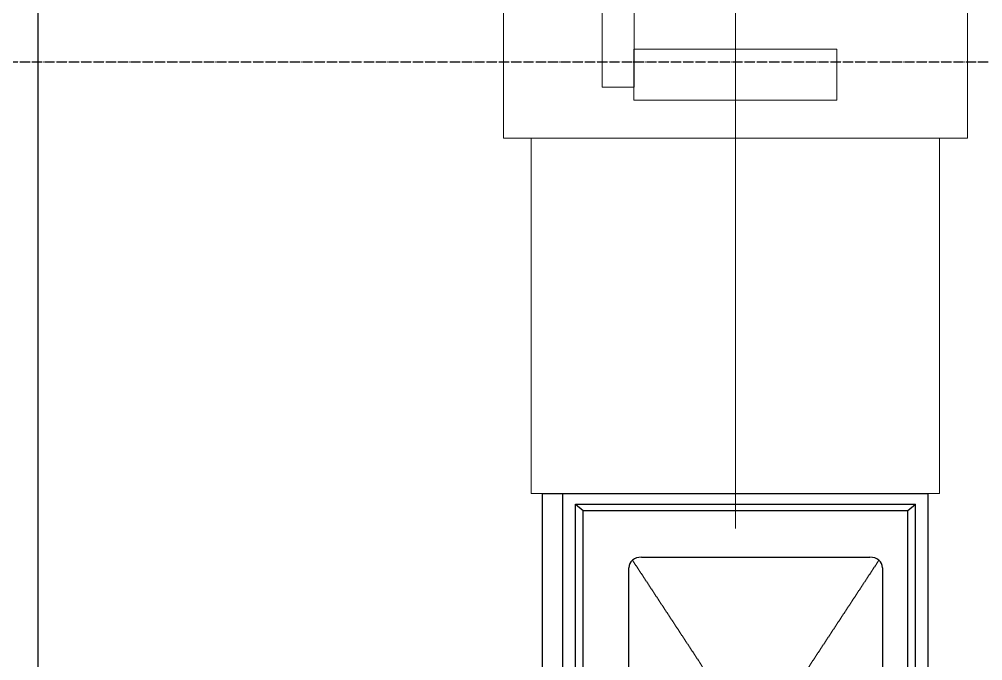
# Model space of a CAD drawing. Extents: x -12047294 to -5625356, y -1456591 to -622873.
# Drawn here: x -6043173 to -6041275, y -724903 to -723640 of the extents above; entities that cross this region are included whole.
import ezdxf

# ---------------------------------------------------------------- set-up
doc = ezdxf.new("R2010")
doc.units = 0
doc.header["$LTSCALE"] = 10
doc.header["$MEASUREMENT"] = 0
doc.linetypes.add('DASH', pattern=[0.35, 0.25, -0.1])
doc.linetypes.add('DOTE', pattern=[2.42, 2, -0.2, 0.02, -0.2])
for name, color, linetype in [('A-WALL', 2, 'Continuous'), ('DOTE', 9, 'DOTE'), ('EQUIP', 1, 'Continuous')]:
    doc.layers.add(name, color=color, linetype=linetype)

# ---------------------------------------------------------------- blocks, each defined once
blk = doc.blocks.new('bgsink')
at = {"layer": 'EQUIP'}
for p, q in [((0, 0), (0, -760)), ((0, 0), (1200, 0)), ((1200, 0), (1200, -760)), ((0, -40), (1200, -40)), ((175, -170), (591.5, -170)), ((608.5, -170), (1025, -170)), ((150, -645), (150, -195)), ((1050, -195), (1050, -645)), ((1025, -670), (175, -670)), ((0, -760), (1200, -760))]:
    blk.add_line(p, q, dxfattribs=at)
at = {"layer": 'EQUIP', "color": 8}
for p, q in [((25, -65), (25, -735)), ((25, -65), (1175, -65)), ((25, -65), (40, -80)), ((1175, -65), (1160, -80)), ((1175, -65), (1175, -735)), ((40, -80), (40, -720)), ((40, -80), (1160, -80)), ((1160, -80), (1160, -720)), ((40, -720), (25, -735)), ((40, -720), (1160, -720)), ((1160, -720), (1175, -735)), ((25, -735), (1175, -735))]:
    blk.add_line(p, q, dxfattribs=at)
at = {"layer": 'EQUIP', "ltscale": 150}
for p, q in [((543, -126.4), (591.1, -123.5)), ((592.2, -121.6), (584.5, -135)), ((607.7, -121.6), (592.2, -121.6)), ((615.5, -135), (607.7, -121.6)), ((657, -126.4), (608.9, -123.5)), ((543, -143.6), (591.1, -146.5)), ((584.5, -135), (591.5, -147.1)), ((591.5, -135), (591.5, -287)), ((608.5, -135), (608.5, -287)), ((608.5, -147.1), (615.5, -135)), ((657, -143.6), (608.9, -146.5))]:
    blk.add_line(p, q, dxfattribs=at)
at = {"layer": 'EQUIP', "ltscale": 50}
for p, q in [((524, -150.9), (524, -205)), ((528, -150.9), (528, -205)), ((672, -150.9), (672, -205)), ((676, -150.9), (676, -205)), ((528, -187), (524, -187)), ((672, -187), (676, -187)), ((528, -193), (524, -193)), ((528, -199), (524, -199)), ((528, -205), (524, -205)), ((672, -193), (676, -193)), ((672, -199), (676, -199)), ((672, -205), (676, -205))]:
    blk.add_line(p, q, dxfattribs=at)
at = {"layer": 'EQUIP', "color": 8, "linetype": 'DASH', "ltscale": 0.4}
for p, q in [((535.9, -384.8), (157.3, -177.3)), ((1042.7, -177.3), (664.1, -384.8)), ((535.9, -455.2), (157.3, -662.7)), ((1042.7, -662.7), (664.1, -455.2))]:
    blk.add_line(p, q, dxfattribs=at)
at = {"layer": 'EQUIP', "ltscale": 50}
for centre, radius in [((526, -135), 9), ((526, -135), 8), ((674, -135), 9), ((674, -135), 8)]:
    blk.add_circle(centre, radius, dxfattribs=at)
at = {"layer": 'EQUIP', "color": 8, "linetype": 'DASH', "ltscale": 0.4}
for radius in [42, 25]:
    blk.add_circle((600, -420), radius, dxfattribs=at)
at = {"layer": 'EQUIP', "ltscale": 10}
for centre, start, end in [((526, -135), 21.7259, 265.2198), ((674, -135), 274.7802, 158.2741), ((526, -135), 274.7802, 338.2741), ((674, -135), 201.7259, 265.2198)]:
    blk.add_arc(centre, 24, start, end, dxfattribs=at)
at = {"layer": 'EQUIP', "ltscale": 50}
for centre, radius, start, end in [((526, -135), 19, 276.0423, 263.9577), ((674, -135), 19, 276.0423, 263.9577), ((526, -135), 16, 262.8192, 277.1808), ((674, -135), 16, 262.8192, 277.1808)]:
    blk.add_arc(centre, radius, start, end, dxfattribs=at)
at = {"layer": 'EQUIP', "ltscale": 150}
for centre, radius, start, end in [((600, -135), 10, 328.2117, 211.7883), ((600, -135), 8.5, 0, 180), ((600, -287), 11, 140.5994, 39.4006), ((600, -287), 10, 148.2117, 31.7883), ((600, -287), 8.5, 180, 0)]:
    blk.add_arc(centre, radius, start, end, dxfattribs=at)
at = {"layer": 'EQUIP'}
for centre, start, end in [((175, -195), 90, 180), ((1025, -195), 0, 90), ((175, -645), 180, 270), ((1025, -645), 270, 0)]:
    blk.add_arc(centre, 25, start, end, dxfattribs=at)
blk = doc.blocks.new('LXX17063732')
blk.add_blockref('bgsink', (-575, 420))
blk = doc.blocks.new('A$C4A5D2B15')
at = {"layer": 'EQUIP', "lineweight": 0}
for p, q in [((836.4, 914), (3886.4, 914)), ((3886.4, 0), (3886.4, 914)), ((4586.4, 859), (3886.4, 859)), ((4586.4, 859), (4586.4, 55)), ((3786.4, 719.5), (836.4, 719.5)), ((3786.4, 656.5), (3786.4, 719.5)), ((836.4, 656.5), (3786.4, 656.5)), ((0, 457), (4655.3, 457)), ((4586.4, 55), (3886.4, 55)), ((3886.4, 0), (836.4, 0))]:
    blk.add_line(p, q, dxfattribs=at)
blk.add_lwpolyline([(3811.4, 257), (3711.4, 257), (3711.4, 657), (3811.4, 657)], close=True, dxfattribs=at)

msp = doc.modelspace()

# ---------------------------------------------------------------- linework, layer by layer
at = {"layer": 'A-WALL'}
msp.add_line((-6043136.1, -722123.4), (-6043136.1, -726123.4), dxfattribs=at)
at = {"layer": 'DOTE'}
msp.add_line((-6089538.8, -723723.4), (-5988539.2, -723723.4), dxfattribs=at)

# ---------------------------------------------------------------- block references
at = {"layer": 'EQUIP', "rotation": 90}
for name, p, xscale in [('A$C4A5D2B15', (-6041305.1, -719987.1), -1), ('LXX17063732', (-6041722.1, -725094.4), 0.8333333333139306)]:
    msp.add_blockref(name, p, dxfattribs=dict(at, xscale=xscale))

doc.saveas('drawing.dxf')
